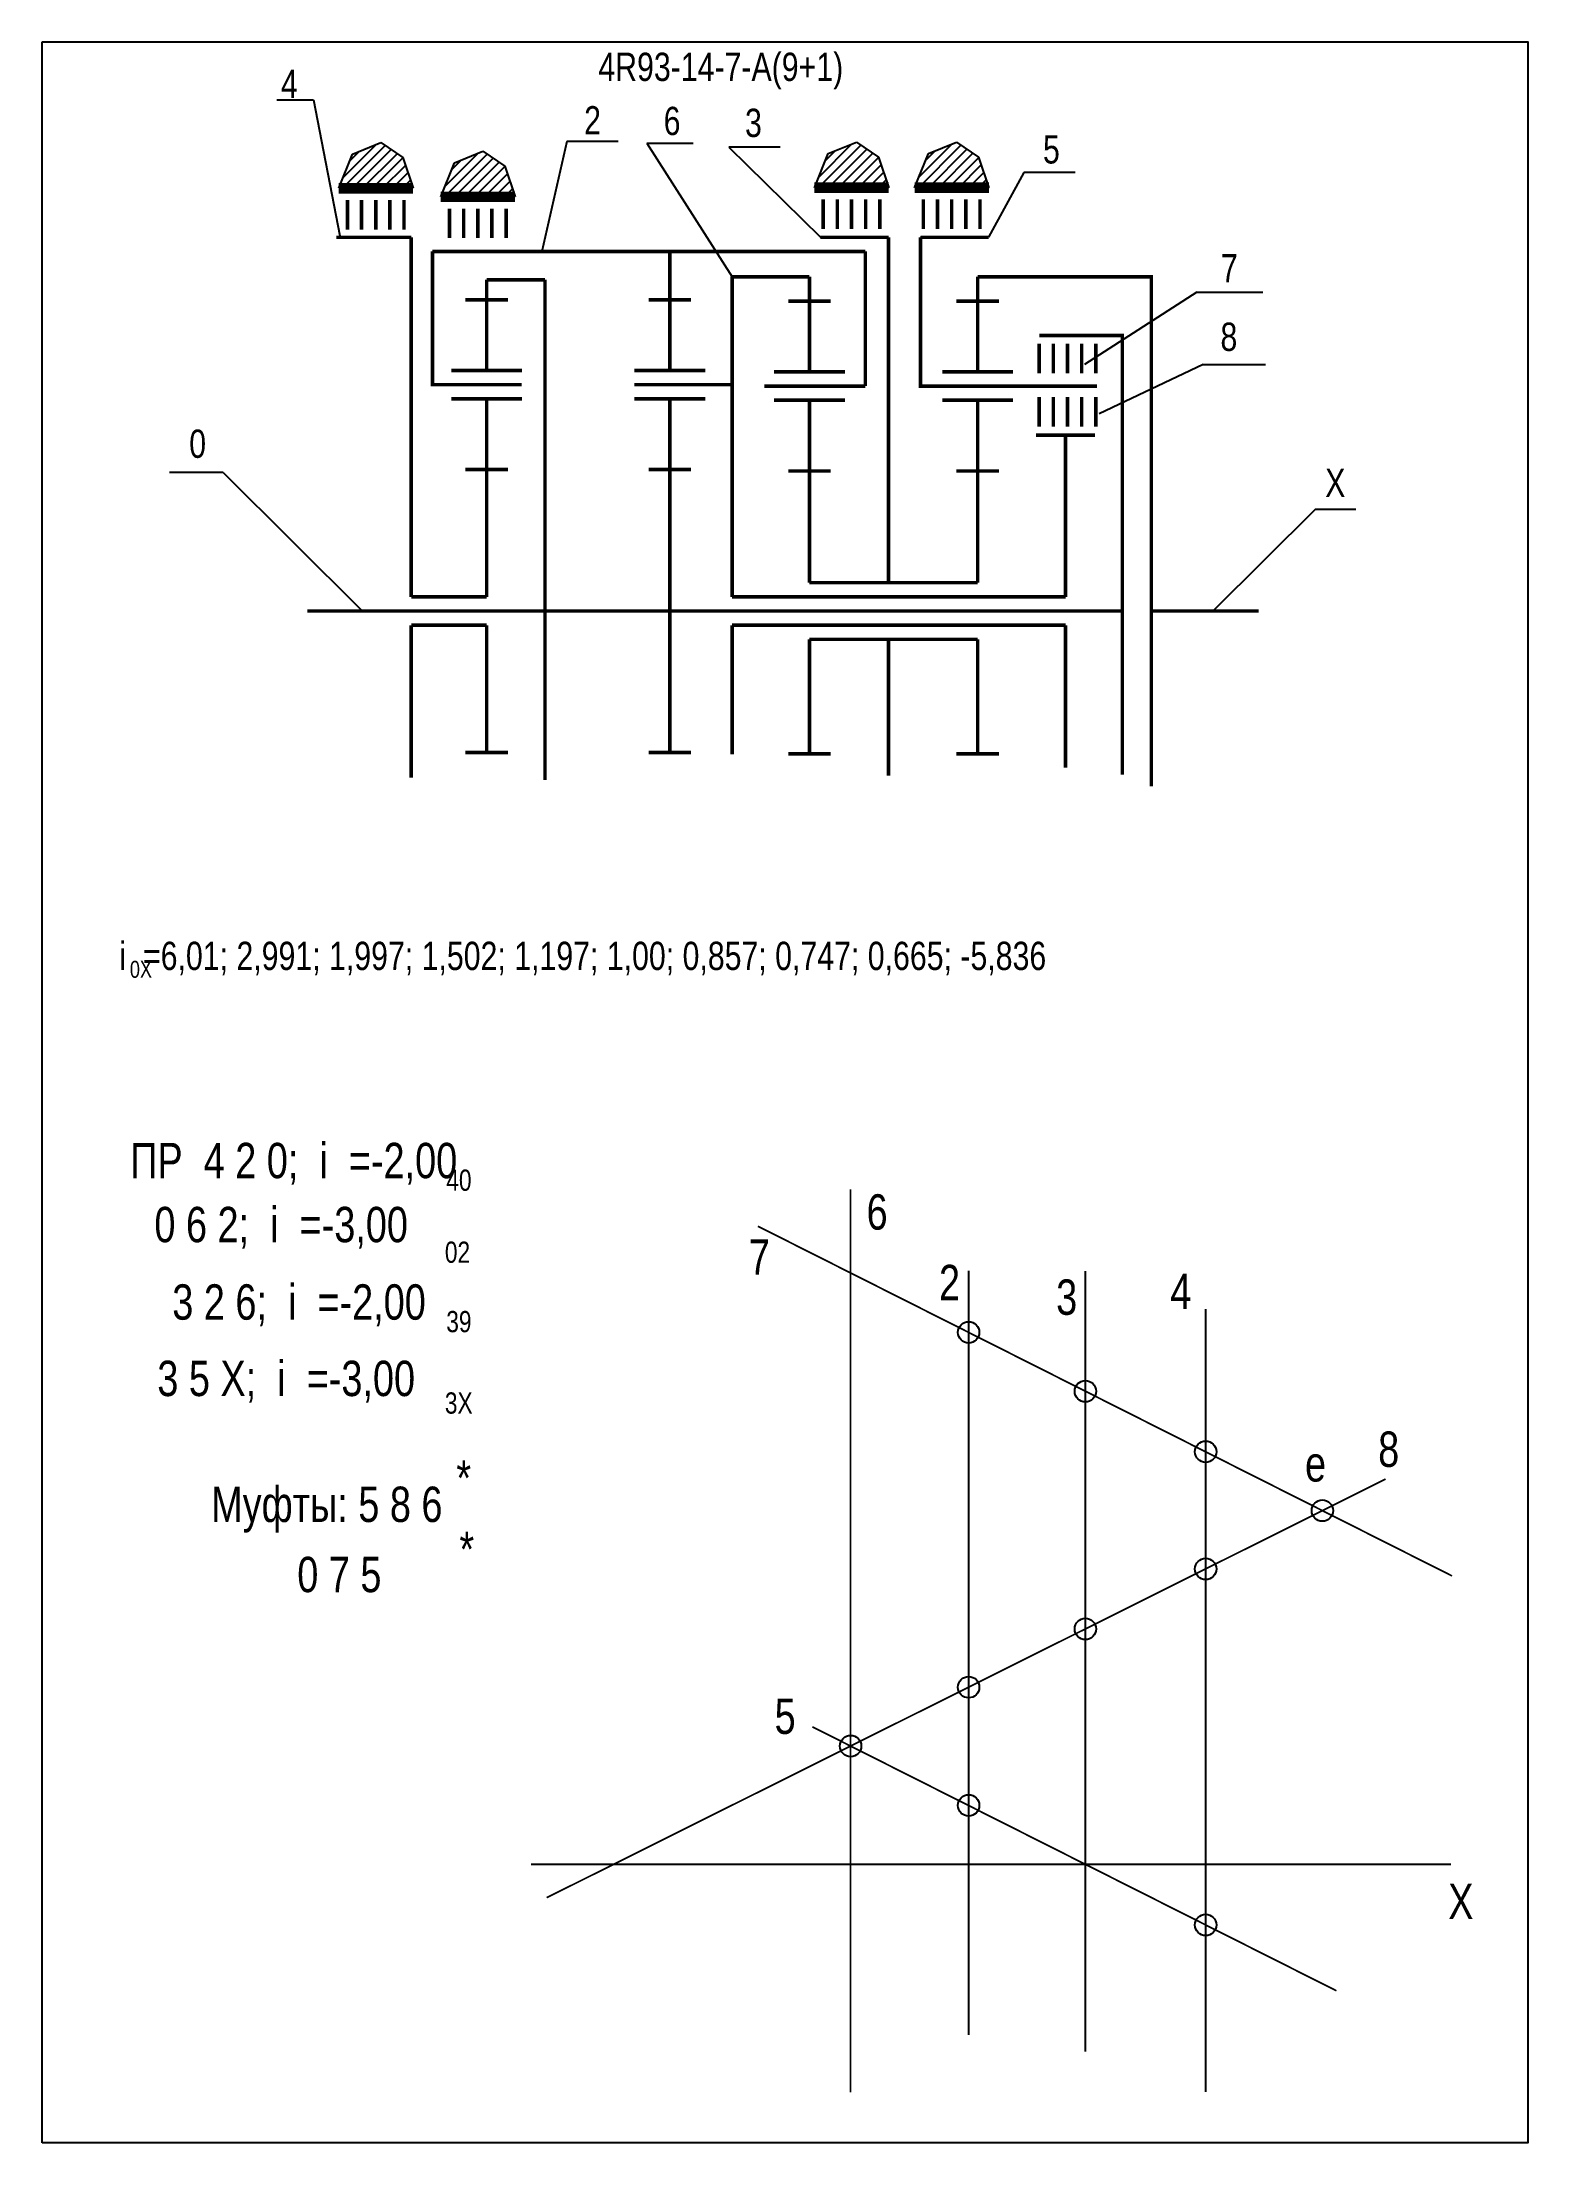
# Model space of a CAD drawing. Extents: x -352 to -142, y 153 to 450.
import ezdxf

# ---------------------------------------------------------------- set-up
doc = ezdxf.new("R2010")
doc.units = 0
doc.header["$LTSCALE"] = 15
doc.layers.get('DEFPOINTS').update_dxf_attribs({"linetype": 'CONTINUOUS'})
doc.layers.add('DIM', color=92, linetype='CONTINUOUS')
doc.layers.add('MAIN', color=5, linetype='CONTINUOUS')
doc.styles.add('AMK', font='amk.shx', dxfattribs={"width": 0.8})

msp = doc.modelspace()

# ---------------------------------------------------------------- hatches: boundary and pattern name
at = {"layer": 'DIM'}
h = msp.add_hatch(dxfattribs=at)
h.set_pattern_fill('_USER', color=0, angle=45, style=0, pattern_type=0)
h.set_pattern_definition([(45, (-58.2597, 3.5049), (-0.7071068, 0.7071068), [])])
h.paths.add_polyline_path([(-308.56, 434.02), (-310.5, 429.2), (-300, 429.2), (-301.45, 433.53), (-304.57, 435.64)])
h = msp.add_hatch(dxfattribs=at)
h.set_pattern_fill('_USER', color=0, angle=45, style=0, pattern_type=0)
h.set_pattern_definition([(45, (-43.8411, 2.2855), (-0.7071068, 0.7071068), [])])
h.paths.add_polyline_path([(-294.14, 432.8), (-296.08, 427.98), (-285.58, 427.98), (-287.03, 432.31), (-290.15, 434.42)])
h = msp.add_hatch(dxfattribs=at)
h.set_pattern_fill('_USER', color=0, angle=45, style=0, pattern_type=0)
h.set_pattern_definition([(45, (8.9746, 3.5721), (-0.7071068, 0.7071068), [])])
h.paths.add_polyline_path([(-241.32, 434.09), (-243.27, 429.27), (-232.77, 429.27), (-234.22, 433.59), (-237.33, 435.71)])
h = msp.add_hatch(dxfattribs=at)
h.set_pattern_fill('_USER', color=0, angle=45, style=0, pattern_type=0)
h.set_pattern_definition([(45, (23.1226, 3.5721), (-0.7071068, 0.7071068), [])])
h.paths.add_polyline_path([(-227.17, 434.09), (-229.12, 429.27), (-218.62, 429.27), (-220.07, 433.59), (-223.19, 435.71)])

# ---------------------------------------------------------------- linework, layer by layer
at = {"layer": 'DEFPOINTS', "color": 0, "const_width": 0.25}
msp.add_lwpolyline([(-238.16, 160.02), (-238.16, 287.66)], dxfattribs=at)
at = {"layer": 'DEFPOINTS', "const_width": 0.25}
for points in [[(-153.17, 233.03), (-251.26, 282.46)], [(-221.48, 168.12), (-221.48, 276.16)], [(-204.98, 165.76), (-204.98, 276.11)], [(-187.98, 160.06), (-187.98, 270.76)], [(-281.11, 187.54), (-162.56, 246.71)], [(-169.5, 174.38), (-243.55, 211.69)], [(-283.31, 192.26), (-153.3, 192.26)]]:
    msp.add_lwpolyline(points, dxfattribs=at)
at = {"layer": 'DEFPOINTS'}
for centre in [(-221.48, 267.46), (-204.98, 259.14), (-187.98, 250.58), (-171.48, 242.26), (-187.98, 234.02), (-204.98, 225.54), (-221.48, 217.3), (-238.16, 208.98), (-221.48, 200.58), (-187.98, 183.69)]:
    msp.add_circle(centre, 1.51, dxfattribs=at)
at = {"layer": 'DIM', "color": 0}
for p, q in [((-319.25, 441.69), (-314.07, 441.69)), ((-314.07, 441.69), (-310.35, 422.46)), ((-310.5, 429.2), (-308.56, 434.02)), ((-308.56, 434.02), (-304.57, 435.64)), ((-304.57, 435.64), (-301.45, 433.53)), ((-294.14, 432.8), (-290.15, 434.42)), ((-290.15, 434.42), (-287.03, 432.31)), ((-278.28, 435.8), (-281.81, 420.26)), ((-271.02, 435.8), (-278.28, 435.8)), ((-266.98, 435.58), (-260.42, 435.58)), ((-266.98, 435.58), (-254.91, 416.68)), ((-248.1, 435), (-255.36, 435)), ((-255.36, 435), (-242.43, 422.26)), ((-243.27, 429.27), (-241.32, 434.09)), ((-241.32, 434.09), (-237.33, 435.71)), ((-237.33, 435.71), (-234.22, 433.59)), ((-229.12, 429.27), (-227.17, 434.09)), ((-227.17, 434.09), (-223.19, 435.71)), ((-223.19, 435.71), (-220.07, 433.59)), ((-301.45, 433.53), (-300, 429.2)), ((-296.08, 427.98), (-294.14, 432.8)), ((-287.03, 432.31), (-285.58, 427.98)), ((-234.22, 433.59), (-232.77, 429.27)), ((-220.07, 433.59), (-218.62, 429.27)), ((-213.66, 431.41), (-218.65, 422.26)), ((-206.4, 431.41), (-213.66, 431.41)), ((-232.8, 422.26), (-242.43, 422.26)), ((-218.65, 422.26), (-228.28, 422.26)), ((-189.22, 414.52), (-205.1, 404.29)), ((-189.22, 414.52), (-179.88, 414.52)), ((-188.33, 404.29), (-203.04, 397.31)), ((-188.33, 404.29), (-179.51, 404.29)), ((-326.81, 389.01), (-334.41, 389.01)), ((-326.81, 389.01), (-307.12, 369.43)), ((-172.47, 383.81), (-186.99, 369.43)), ((-172.47, 383.81), (-166.74, 383.81))]:
    msp.add_line(p, q, dxfattribs=at)
at = {"layer": 'DIM', "color": 0, "const_width": 0.5}
for points in [[(-310.83, 422.26), (-300.26, 422.26)], [(-300.26, 371.43), (-300.26, 422.26)], [(-232.8, 422.26), (-242.43, 422.26)], [(-232.8, 422.26), (-232.8, 373.43)], [(-218.65, 422.26), (-228.28, 422.26)], [(-225.11, 401.23), (-228.28, 401.23), (-228.28, 422.26)], [(-236.08, 420.26), (-297.26, 420.26)], [(-294.39, 401.43), (-297.26, 401.43), (-297.26, 420.26)], [(-236.08, 420.26), (-236.08, 401.23)], [(-281.35, 416.26), (-289.6, 416.26)], [(-281.35, 416.26), (-281.35, 369.43)], [(-254.91, 416.68), (-254.91, 371.43)], [(-254.91, 416.68), (-243.97, 416.68)], [(-220.2, 416.68), (-195.66, 416.68), (-195.66, 344.64)], [(-211.5, 408.39), (-199.75, 408.39), (-199.75, 346.28)], [(-203.6, 394.3), (-211.96, 394.3)], [(-207.78, 394.3), (-207.78, 371.43)], [(-300.26, 371.43), (-289.6, 371.43)], [(-254.91, 371.43), (-207.78, 371.43)], [(-243.97, 373.43), (-220.2, 373.43)], [(-243.97, 373.43), (-220.2, 373.43)], [(-314.96, 369.43), (-247.56, 369.43)], [(-281.35, 369.43), (-281.35, 345.52)], [(-253.17, 369.43), (-199.75, 369.43)], [(-195.66, 369.43), (-180.5, 369.43)], [(-300.26, 367.43), (-289.6, 367.43)], [(-300.26, 345.85), (-300.26, 367.43)], [(-254.91, 367.43), (-254.91, 349.18)], [(-254.91, 367.43), (-207.78, 367.43)], [(-243.97, 365.43), (-220.2, 365.43)], [(-232.8, 365.43), (-232.8, 346.16)], [(-207.78, 367.43), (-207.78, 347.28)]]:
    msp.add_lwpolyline(points, dxfattribs=at)
at = {"layer": 'MAIN'}
for points in [[(-352.43, 152.87), (-352.43, 449.87)], [(-352.43, 449.87), (-142.43, 449.87), (-142.43, 152.87), (-352.43, 152.87)]]:
    msp.add_lwpolyline(points, dxfattribs=at)
at = {"layer": 'MAIN', "color": 0}
for points, const_width in [([(-310.5, 429.2), (-300, 429.2)], 1.5), ([(-301.27, 427.55), (-301.27, 423.36)], 0.5), ([(-296.08, 427.98), (-285.58, 427.98)], 1.5), ([(-243.27, 429.27), (-232.77, 429.27)], 1.5), ([(-234.03, 427.62), (-234.03, 423.42)], 0.5), ([(-229.12, 429.27), (-218.62, 429.27)], 1.5), ([(-219.88, 427.62), (-219.88, 423.42)], 0.5), ([(-286.85, 426.33), (-286.85, 422.14)], 0.5), ([(-263.71, 413.43), (-263.71, 420.26)], 0.5), ([(-289.6, 413.43), (-289.6, 416.26)], 0.5), ([(-243.97, 413.23), (-243.97, 416.68)], 0.5), ([(-220.2, 403.23), (-220.2, 416.68)], 0.5), ([(-289.6, 413.43), (-292.6, 413.43)], 0.5), ([(-289.6, 403.43), (-289.6, 413.43)], 0.5), ([(-289.6, 413.43), (-286.6, 413.43)], 0.5), ([(-263.71, 413.43), (-266.71, 413.43)], 0.5), ([(-263.71, 403.43), (-263.71, 413.43)], 0.5), ([(-263.71, 413.43), (-260.71, 413.43)], 0.5), ([(-243.97, 413.23), (-246.97, 413.23)], 0.5), ([(-243.97, 403.23), (-243.97, 413.23)], 0.5), ([(-243.97, 413.23), (-240.97, 413.23)], 0.5), ([(-220.2, 413.23), (-223.2, 413.23)], 0.5), ([(-220.2, 413.23), (-217.2, 413.23)], 0.5), ([(-203.5, 407.23), (-203.5, 403.03)], 0.5), ([(-284.65, 401.43), (-294.39, 401.43)], 0.5), ([(-254.91, 401.43), (-268.71, 401.43)], 0.5), ([(-236.08, 401.23), (-250.33, 401.23)], 0.5), ([(-203.34, 401.23), (-225.11, 401.23)], 0.5), ([(-289.6, 399.43), (-294.6, 399.43)], 0.5), ([(-289.6, 389.43), (-289.6, 399.43), (-284.6, 399.43)], 0.5), ([(-263.71, 399.43), (-268.71, 399.43)], 0.5), ([(-263.71, 389.43), (-263.71, 399.43), (-258.71, 399.43)], 0.5), ([(-243.97, 399.23), (-248.97, 399.23)], 0.5), ([(-243.97, 389.23), (-243.97, 399.23), (-238.97, 399.23)], 0.5), ([(-220.2, 399.23), (-225.2, 399.23)], 0.5), ([(-220.2, 389.23), (-220.2, 399.23), (-215.2, 399.23)], 0.5), ([(-203.5, 399.67), (-203.5, 395.47)], 0.5), ([(-289.6, 389.43), (-292.6, 389.43)], 0.5), ([(-289.6, 371.43), (-289.6, 389.43)], 0.5), ([(-289.6, 389.43), (-286.6, 389.43)], 0.5), ([(-263.71, 389.43), (-266.71, 389.43)], 0.5), ([(-263.71, 369.43), (-263.71, 389.43)], 0.5), ([(-263.71, 389.43), (-260.71, 389.43)], 0.5), ([(-243.97, 389.23), (-246.97, 389.23)], 0.5), ([(-243.97, 373.43), (-243.97, 389.23)], 0.5), ([(-243.97, 389.23), (-240.97, 389.23)], 0.5), ([(-220.2, 389.23), (-223.2, 389.23)], 0.5), ([(-220.2, 373.43), (-220.2, 389.23)], 0.5), ([(-220.2, 389.23), (-217.2, 389.23)], 0.5), ([(-263.71, 369.43), (-263.71, 349.43)], 0.5), ([(-289.6, 367.43), (-289.6, 349.43)], 0.5), ([(-243.97, 365.43), (-243.97, 349.23)], 0.5), ([(-220.2, 365.43), (-220.2, 349.23)], 0.5), ([(-289.6, 349.43), (-292.6, 349.43)], 0.5), ([(-289.6, 349.43), (-286.6, 349.43)], 0.5), ([(-263.71, 349.43), (-266.71, 349.43)], 0.5), ([(-263.71, 349.43), (-260.71, 349.43)], 0.5), ([(-243.97, 349.23), (-246.97, 349.23)], 0.5), ([(-243.97, 349.23), (-240.97, 349.23)], 0.5), ([(-220.2, 349.23), (-223.2, 349.23)], 0.5), ([(-220.2, 349.23), (-217.2, 349.23)], 0.5)]:
    msp.add_lwpolyline(points, dxfattribs=dict(at, const_width=const_width))
for points in [[(-309.27, 427.55, 0.5, 0.5, 0), (-309.27, 423.36, 0.5, 0.5, 0)], [(-307.27, 427.55, 0.5, 0.5, 0), (-307.27, 423.36, 0.5, 0.5, 0)], [(-305.27, 427.55, 0.5, 0.5, 0), (-305.27, 423.36, 0.5, 0.5, 0)], [(-303.27, 427.55, 0.5, 0.5, 0), (-303.27, 423.36, 0.5, 0.5, 0)], [(-242.03, 427.62, 0.5, 0.5, 0), (-242.03, 423.42, 0.5, 0.5, 0)], [(-240.03, 427.62, 0.5, 0.5, 0), (-240.03, 423.42, 0.5, 0.5, 0)], [(-238.03, 427.62, 0.5, 0.5, 0), (-238.03, 423.42, 0.5, 0.5, 0)], [(-236.03, 427.62, 0.5, 0.5, 0), (-236.03, 423.42, 0.5, 0.5, 0)], [(-227.88, 427.62, 0.5, 0.5, 0), (-227.88, 423.42, 0.5, 0.5, 0)], [(-225.88, 427.62, 0.5, 0.5, 0), (-225.88, 423.42, 0.5, 0.5, 0)], [(-223.88, 427.62, 0.5, 0.5, 0), (-223.88, 423.42, 0.5, 0.5, 0)], [(-221.88, 427.62, 0.5, 0.5, 0), (-221.88, 423.42, 0.5, 0.5, 0)], [(-294.85, 426.33, 0.5, 0.5, 0), (-294.85, 422.14, 0.5, 0.5, 0)], [(-292.85, 426.33, 0.5, 0.5, 0), (-292.85, 422.14, 0.5, 0.5, 0)], [(-290.85, 426.33, 0.5, 0.5, 0), (-290.85, 422.14, 0.5, 0.5, 0)], [(-288.85, 426.33, 0.5, 0.5, 0), (-288.85, 422.14, 0.5, 0.5, 0)], [(-211.5, 407.23, 0.5, 0.5, 0), (-211.5, 403.03, 0.5, 0.5, 0)], [(-209.5, 407.23, 0.5, 0.5, 0), (-209.5, 403.03, 0.5, 0.5, 0)], [(-207.5, 407.23, 0.5, 0.5, 0), (-207.5, 403.03, 0.5, 0.5, 0)], [(-205.5, 407.23, 0.5, 0.5, 0), (-205.5, 403.03, 0.5, 0.5, 0)], [(-284.6, 403.43, 0.5, 0.5, 0), (-294.6, 403.43, 0.5, 0.5, 0)], [(-258.71, 403.43, 0.5, 0.5, 0), (-268.71, 403.43, 0.5, 0.5, 0)], [(-238.97, 403.23, 0.5, 0.5, 0), (-248.97, 403.23, 0.5, 0.5, 0)], [(-215.2, 403.23, 0.5, 0.5, 0), (-225.2, 403.23, 0.5, 0.5, 0)], [(-211.5, 399.67, 0.5, 0.5, 0), (-211.5, 395.47, 0.5, 0.5, 0)], [(-209.5, 399.67, 0.5, 0.5, 0), (-209.5, 395.47, 0.5, 0.5, 0)], [(-207.5, 399.67, 0.5, 0.5, 0), (-207.5, 395.47, 0.5, 0.5, 0)], [(-205.5, 399.67, 0.5, 0.5, 0), (-205.5, 395.47, 0.5, 0.5, 0)]]:
    msp.add_lwpolyline(points, format="xyseb", dxfattribs=at)

# ---------------------------------------------------------------- texts
at = {"layer": 'DIM', "color": 0, "style": 'AMK', "width": 0.8}
for s, height, p in [('4R93-14-7-A(9+1)', 4, (-273.81, 444.36)), ('4', 4, (-318.68, 441.95)), ('2', 4, (-275.82, 436.8)), ('6', 4, (-264.58, 436.71)), ('3', 4, (-253.08, 436.44)), ('5', 4, (-210.97, 432.69)), ('7', 4, (-185.83, 415.88)), ('8', 4, (-185.89, 406.2)), ('0', 4, (-331.63, 391.08)), ('X', 4, (-171.09, 385.54)), ('i  =6,01; 2,991; 1,997; 1,502; 1,197; 1,00; 0,857; 0,747; 0,665; -5,836', 4, (-341.49, 318.68)), ('0X', 2.4, (-340.02, 317.58)), ('ПР  4 2 0;  i  =-2,00', 5, (-339.97, 289.25)), ('40', 3, (-295.3, 287.47)), ('     0 6 2;  i  =-3,00', 5, (-343.98, 280.2)), ('6', 5, (-235.9, 281.98)), ('02', 3, (-295.5, 277.29)), ('7', 5, (-252.54, 275.6)), ('2', 5, (-225.67, 272)), ('    3 2 6;  i  =-2,00', 5, (-339.97, 269.25)), ('3', 5, (-209.11, 269.94)), ('4', 5, (-192.98, 270.76)), ('39', 3, (-295.3, 267.48)), ('     3 5 X;  i  =-3,00', 5, (-343.57, 258.45)), ('3X', 3, (-295.5, 255.97)), ('8', 5, (-163.6, 248.44)), ('e', 5, (-173.94, 246.37)), ('*', 5, (-293.87, 244.37)), ('Муфты: 5 8 6', 5, (-328.53, 240.65)), ('*', 5, (-293.44, 234.3)), ('       0 7 5', 5, (-326.76, 230.73)), ('5', 5, (-248.9, 210.69)), ('X', 5, (-153.7, 184.51))]:
    msp.add_text(s, height=height, dxfattribs=at).set_placement(p)

doc.saveas('drawing.dxf')
